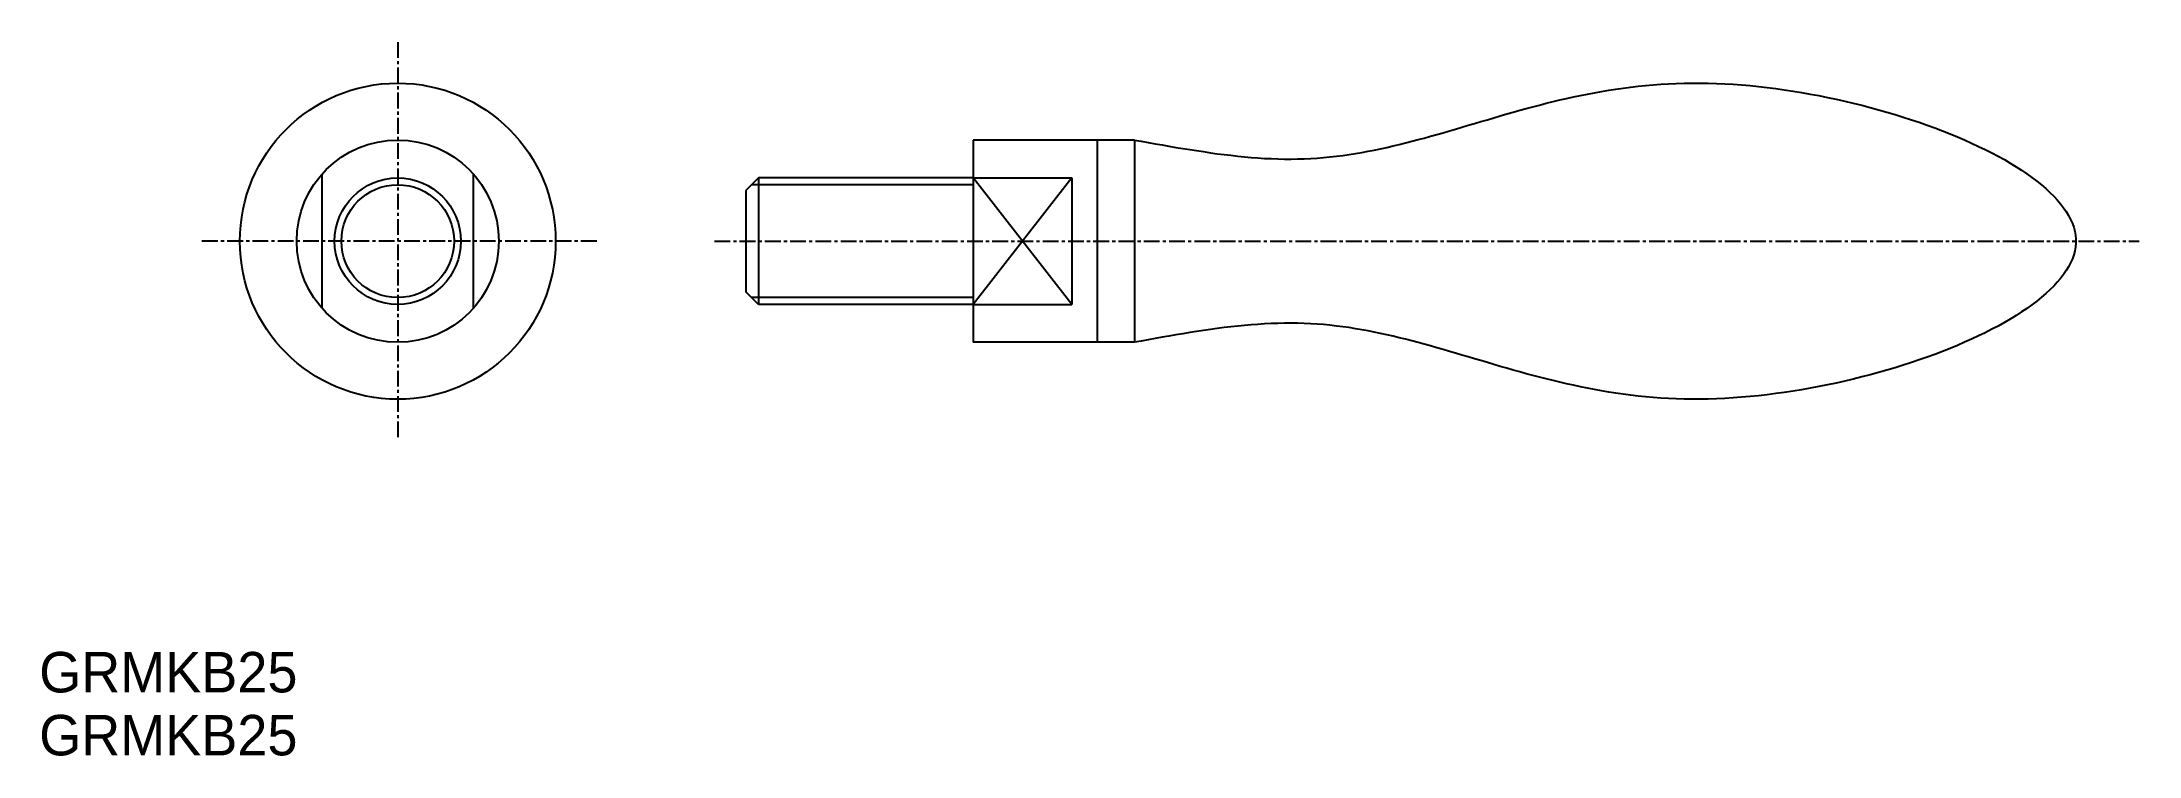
# Model space of a CAD drawing. Extents: x -6429 to -6263, y -1194 to -1137.
import ezdxf

# ---------------------------------------------------------------- set-up
doc = ezdxf.new("R2010")
doc.units = 0
doc.linetypes.add('CENTER', pattern=[2, 1.25, -0.25, 0.25, -0.25])
doc.layers.get('0').update_dxf_attribs({"linetype": 'CONTINUOUS'})
doc.layers.add('CENTER', color=1, linetype='CENTER')

msp = doc.modelspace()

# ---------------------------------------------------------------- linework, layer by layer
at = {"color": 7, "linetype": 'CONTINUOUS'}
for p, q in [((-6342.41, -1144.88), (-6355.16, -1144.88)), ((-6355.16, -1144.88), (-6355.16, -1160.88)), ((-6345.36, -1144.88), (-6345.36, -1160.88)), ((-6342.41, -1144.88), (-6342.41, -1160.88)), ((-6406.73, -1147.58), (-6406.73, -1158.17)), ((-6394.73, -1158.17), (-6394.73, -1147.58)), ((-6372.16, -1147.88), (-6373.16, -1148.88)), ((-6373.16, -1148.88), (-6373.16, -1156.88)), ((-6372.16, -1147.88), (-6372.16, -1157.88)), ((-6355.16, -1147.88), (-6372.16, -1147.88)), ((-6355.16, -1147.88), (-6347.36, -1147.88)), ((-6347.36, -1147.88), (-6347.36, -1157.88)), ((-6372.16, -1157.88), (-6373.16, -1156.88)), ((-6355.16, -1157.88), (-6372.16, -1157.88)), ((-6355.16, -1157.88), (-6347.36, -1157.88)), ((-6342.41, -1160.88), (-6355.16, -1160.88))]:
    msp.add_line(p, q, dxfattribs=at)
at = {"color": 3, "linetype": 'CONTINUOUS'}
for p, q in [((-6355.16, -1148.42), (-6372.7, -1148.42)), ((-6347.36, -1147.88), (-6355.16, -1157.88)), ((-6347.36, -1157.88), (-6355.16, -1147.88)), ((-6355.16, -1157.33), (-6372.7, -1157.33))]:
    msp.add_line(p, q, dxfattribs=at)
at = {"color": 7}
msp.add_polyline3d([(-6342.41, -1144.88, 0), (-6341.86, -1144.97, 0), (-6341.31, -1145.07, 0), (-6340.77, -1145.17, 0), (-6340.22, -1145.27, 0), (-6339.67, -1145.36, 0), (-6339.12, -1145.46, 0), (-6338.57, -1145.55, 0), (-6338.03, -1145.64, 0), (-6337.48, -1145.72, 0), (-6336.94, -1145.8, 0), (-6336.39, -1145.88, 0), (-6335.85, -1145.96, 0), (-6335.31, -1146.03, 0), (-6334.77, -1146.09, 0), (-6334.23, -1146.15, 0), (-6333.7, -1146.2, 0), (-6333.16, -1146.25, 0), (-6332.63, -1146.29, 0), (-6332.1, -1146.33, 0), (-6331.57, -1146.35, 0), (-6331.04, -1146.37, 0), (-6330.52, -1146.39, 0), (-6330, -1146.39, 0), (-6329.48, -1146.38, 0), (-6328.96, -1146.37, 0), (-6328.45, -1146.34, 0), (-6327.94, -1146.31, 0), (-6327.43, -1146.27, 0), (-6326.92, -1146.22, 0), (-6326.41, -1146.16, 0), (-6325.91, -1146.1, 0), (-6325.41, -1146.03, 0), (-6324.91, -1145.95, 0), (-6324.41, -1145.86, 0), (-6323.91, -1145.77, 0), (-6323.42, -1145.67, 0), (-6322.92, -1145.57, 0), (-6322.42, -1145.46, 0), (-6321.93, -1145.35, 0), (-6321.44, -1145.23, 0), (-6320.94, -1145.11, 0), (-6320.45, -1144.98, 0), (-6319.95, -1144.85, 0), (-6319.46, -1144.72, 0), (-6318.96, -1144.58, 0), (-6318.47, -1144.44, 0), (-6317.97, -1144.3, 0), (-6317.47, -1144.15, 0), (-6316.98, -1144.01, 0), (-6316.48, -1143.86, 0), (-6315.98, -1143.71, 0), (-6315.47, -1143.57, 0), (-6314.97, -1143.42, 0), (-6314.46, -1143.27, 0), (-6313.96, -1143.12, 0), (-6313.44, -1142.97, 0), (-6312.93, -1142.82, 0), (-6312.42, -1142.68, 0), (-6311.9, -1142.53, 0), (-6311.38, -1142.39, 0), (-6310.86, -1142.25, 0), (-6310.33, -1142.11, 0), (-6309.8, -1141.97, 0), (-6309.26, -1141.84, 0), (-6308.73, -1141.71, 0), (-6308.19, -1141.59, 0), (-6307.64, -1141.47, 0), (-6307.09, -1141.35, 0), (-6306.54, -1141.24, 0), (-6305.98, -1141.14, 0), (-6305.42, -1141.03, 0), (-6304.85, -1140.94, 0), (-6304.28, -1140.85, 0), (-6303.7, -1140.77, 0), (-6303.12, -1140.69, 0), (-6302.53, -1140.62, 0), (-6301.94, -1140.56, 0), (-6301.34, -1140.51, 0), (-6300.73, -1140.46, 0), (-6300.12, -1140.43, 0), (-6299.51, -1140.4, 0), (-6298.88, -1140.38, 0), (-6298.25, -1140.37, 0), (-6297.61, -1140.37, 0), (-6296.97, -1140.38, 0), (-6296.32, -1140.4, 0), (-6295.66, -1140.43, 0), (-6295, -1140.47, 0), (-6294.33, -1140.52, 0), (-6293.66, -1140.58, 0), (-6292.99, -1140.65, 0), (-6292.31, -1140.72, 0), (-6291.63, -1140.81, 0), (-6290.95, -1140.9, 0), (-6290.26, -1141.01, 0), (-6289.58, -1141.12, 0), (-6288.89, -1141.24, 0), (-6288.21, -1141.37, 0), (-6287.52, -1141.51, 0), (-6286.84, -1141.65, 0), (-6286.16, -1141.8, 0), (-6285.49, -1141.96, 0), (-6284.81, -1142.13, 0), (-6284.15, -1142.3, 0), (-6283.48, -1142.48, 0), (-6282.83, -1142.67, 0), (-6282.17, -1142.86, 0), (-6281.53, -1143.06, 0), (-6280.89, -1143.27, 0), (-6280.26, -1143.48, 0), (-6279.64, -1143.7, 0), (-6279.02, -1143.92, 0), (-6278.42, -1144.15, 0), (-6277.83, -1144.39, 0), (-6277.25, -1144.63, 0), (-6276.68, -1144.87, 0), (-6276.12, -1145.12, 0), (-6275.57, -1145.38, 0), (-6275.04, -1145.63, 0), (-6274.52, -1145.9, 0), (-6274.02, -1146.16, 0), (-6273.53, -1146.43, 0), (-6273.06, -1146.71, 0), (-6272.6, -1146.99, 0), (-6272.16, -1147.27, 0), (-6271.74, -1147.55, 0), (-6271.34, -1147.84, 0), (-6270.95, -1148.13, 0), (-6270.59, -1148.43, 0), (-6270.24, -1148.72, 0), (-6269.92, -1149.02, 0), (-6269.62, -1149.32, 0), (-6269.34, -1149.62, 0), (-6269.08, -1149.93, 0), (-6268.84, -1150.23, 0), (-6268.63, -1150.54, 0), (-6268.44, -1150.85, 0), (-6268.28, -1151.16, 0), (-6268.14, -1151.47, 0), (-6268.03, -1151.78, 0), (-6267.95, -1152.09, 0), (-6267.89, -1152.41, 0), (-6267.86, -1152.72, 0), (-6267.86, -1153.03, 0), (-6267.89, -1153.34, 0), (-6267.95, -1153.66, 0), (-6268.03, -1153.97, 0), (-6268.14, -1154.28, 0), (-6268.28, -1154.59, 0), (-6268.44, -1154.9, 0), (-6268.63, -1155.21, 0), (-6268.84, -1155.52, 0), (-6269.08, -1155.82, 0), (-6269.34, -1156.13, 0), (-6269.62, -1156.43, 0), (-6269.92, -1156.73, 0), (-6270.24, -1157.03, 0), (-6270.59, -1157.32, 0), (-6270.95, -1157.62, 0), (-6271.34, -1157.91, 0), (-6271.74, -1158.2, 0), (-6272.16, -1158.48, 0), (-6272.6, -1158.76, 0), (-6273.06, -1159.04, 0), (-6273.53, -1159.32, 0), (-6274.02, -1159.59, 0), (-6274.52, -1159.85, 0), (-6275.04, -1160.12, 0), (-6275.57, -1160.37, 0), (-6276.12, -1160.63, 0), (-6276.68, -1160.88, 0), (-6277.25, -1161.12, 0), (-6277.83, -1161.36, 0), (-6278.42, -1161.6, 0), (-6279.02, -1161.83, 0), (-6279.64, -1162.05, 0), (-6280.26, -1162.27, 0), (-6280.89, -1162.48, 0), (-6281.53, -1162.69, 0), (-6282.17, -1162.89, 0), (-6282.83, -1163.08, 0), (-6283.48, -1163.27, 0), (-6284.15, -1163.45, 0), (-6284.81, -1163.62, 0), (-6285.49, -1163.79, 0), (-6286.16, -1163.95, 0), (-6286.84, -1164.1, 0), (-6287.52, -1164.24, 0), (-6288.21, -1164.38, 0), (-6288.89, -1164.51, 0), (-6289.58, -1164.63, 0), (-6290.26, -1164.74, 0), (-6290.95, -1164.85, 0), (-6291.63, -1164.94, 0), (-6292.31, -1165.03, 0), (-6292.99, -1165.1, 0), (-6293.66, -1165.17, 0), (-6294.33, -1165.23, 0), (-6295, -1165.28, 0), (-6295.66, -1165.32, 0), (-6296.32, -1165.35, 0), (-6296.97, -1165.37, 0), (-6297.61, -1165.38, 0), (-6298.25, -1165.38, 0), (-6298.88, -1165.37, 0), (-6299.51, -1165.35, 0), (-6300.12, -1165.32, 0), (-6300.73, -1165.29, 0), (-6301.34, -1165.24, 0), (-6301.94, -1165.19, 0), (-6302.53, -1165.13, 0), (-6303.12, -1165.06, 0), (-6303.7, -1164.98, 0), (-6304.28, -1164.9, 0), (-6304.85, -1164.81, 0), (-6305.42, -1164.72, 0), (-6305.98, -1164.62, 0), (-6306.54, -1164.51, 0), (-6307.09, -1164.4, 0), (-6307.64, -1164.28, 0), (-6308.19, -1164.16, 0), (-6308.73, -1164.04, 0), (-6309.26, -1163.91, 0), (-6309.8, -1163.78, 0), (-6310.33, -1163.64, 0), (-6310.86, -1163.5, 0), (-6311.38, -1163.36, 0), (-6311.9, -1163.22, 0), (-6312.42, -1163.07, 0), (-6312.93, -1162.93, 0), (-6313.44, -1162.78, 0), (-6313.96, -1162.63, 0), (-6314.46, -1162.48, 0), (-6314.97, -1162.33, 0), (-6315.47, -1162.18, 0), (-6315.98, -1162.04, 0), (-6316.48, -1161.89, 0), (-6316.98, -1161.74, 0), (-6317.47, -1161.6, 0), (-6317.97, -1161.45, 0), (-6318.47, -1161.31, 0), (-6318.96, -1161.17, 0), (-6319.46, -1161.03, 0), (-6319.95, -1160.9, 0), (-6320.45, -1160.77, 0), (-6320.94, -1160.64, 0), (-6321.44, -1160.52, 0), (-6321.93, -1160.4, 0), (-6322.42, -1160.29, 0), (-6322.92, -1160.18, 0), (-6323.42, -1160.08, 0), (-6323.91, -1159.98, 0), (-6324.41, -1159.89, 0), (-6324.91, -1159.8, 0), (-6325.41, -1159.72, 0), (-6325.91, -1159.65, 0), (-6326.41, -1159.59, 0), (-6326.92, -1159.53, 0), (-6327.43, -1159.48, 0), (-6327.94, -1159.44, 0), (-6328.45, -1159.41, 0), (-6328.96, -1159.38, 0), (-6329.48, -1159.37, 0), (-6330, -1159.36, 0), (-6330.52, -1159.37, 0), (-6331.04, -1159.38, 0), (-6331.57, -1159.4, 0), (-6332.1, -1159.42, 0), (-6332.63, -1159.46, 0), (-6333.16, -1159.5, 0), (-6333.7, -1159.55, 0), (-6334.23, -1159.6, 0), (-6334.77, -1159.66, 0), (-6335.31, -1159.72, 0), (-6335.85, -1159.79, 0), (-6336.39, -1159.87, 0), (-6336.94, -1159.95, 0), (-6337.48, -1160.03, 0), (-6338.03, -1160.11, 0), (-6338.57, -1160.2, 0), (-6339.12, -1160.29, 0), (-6339.67, -1160.39, 0), (-6340.22, -1160.48, 0), (-6340.77, -1160.58, 0), (-6341.31, -1160.68, 0), (-6341.86, -1160.78, 0), (-6342.41, -1160.88, 0)], dxfattribs=at)
at = {"color": 7, "linetype": 'CONTINUOUS'}
for radius in [12.5, 8, 5]:
    msp.add_circle((-6400.73, -1152.88), radius, dxfattribs=at)
at = {"color": 3, "linetype": 'CONTINUOUS'}
msp.add_circle((-6400.73, -1152.88), 4.46, dxfattribs=at)
at = {"layer": 'CENTER', "color": 1, "linetype": 'CENTER'}
for p, q in [((-6400.73, -1137.13), (-6400.73, -1168.63)), ((-6384.98, -1152.88), (-6416.48, -1152.88)), ((-6375.66, -1152.88), (-6262.86, -1152.88))]:
    msp.add_line(p, q, dxfattribs=at)

# ---------------------------------------------------------------- texts
at = {"color": 7, "linetype": 'CONTINUOUS'}
for p in [(-6429.12, -1188.57), (-6429.12, -1193.55)]:
    msp.add_text('GRMKB25', height=3.2, dxfattribs=at).set_placement(p)

doc.saveas('drawing.dxf')
